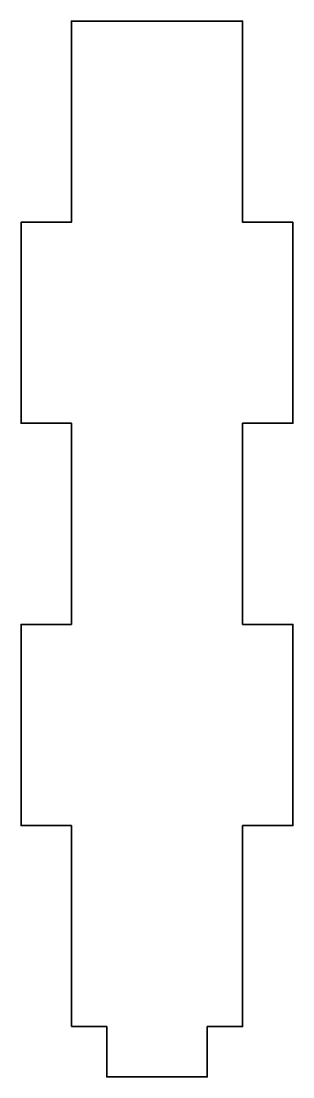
# Model space of a CAD drawing. Header units: inches. Extents: x 32.7 to 46.2, y -66 to -13.5.
import ezdxf

# ---------------------------------------------------------------- set-up
doc = ezdxf.new("R2010")
doc.units = ezdxf.units.IN
doc.header["$MEASUREMENT"] = 0
doc.layers.add('編集モード', color=7, linetype='Continuous')

msp = doc.modelspace()

# ---------------------------------------------------------------- linework, layer by layer
at = {"layer": '編集モード', "color": 250, "lineweight": 35, "true_color": 0x322c2b}
msp.add_open_spline([(35.16, -63.47), (35.16, -63.47), (35.16, -53.469), (35.16, -53.469), (35.16, -53.469), (32.66, -53.469), (32.66, -53.469), (32.66, -53.469), (32.66, -43.469), (32.66, -43.469), (32.66, -43.469), (35.16, -43.469), (35.16, -43.469), (35.16, -43.469), (35.16, -33.469), (35.16, -33.469), (35.16, -33.469), (32.66, -33.469), (32.66, -33.469), (32.66, -33.469), (32.66, -23.469), (32.66, -23.469), (32.66, -23.469), (35.16, -23.469), (35.16, -23.469), (35.16, -23.469), (35.16, -13.469), (35.16, -13.469), (35.16, -13.469), (43.66, -13.469), (43.66, -13.469), (43.66, -13.469), (43.66, -23.469), (43.66, -23.469), (43.66, -23.469), (46.16, -23.469), (46.16, -23.469), (46.16, -23.469), (46.16, -33.469), (46.16, -33.469), (46.16, -33.469), (43.66, -33.469), (43.66, -33.469), (43.66, -33.469), (43.66, -43.469), (43.66, -43.469), (43.66, -43.469), (46.16, -43.469), (46.16, -43.469), (46.16, -43.469), (46.16, -53.469), (46.16, -53.469), (46.16, -53.469), (43.66, -53.469), (43.66, -53.469), (43.66, -53.469), (43.66, -63.47), (43.66, -63.47), (43.66, -63.47), (41.91, -63.47), (41.91, -63.47), (41.91, -63.47), (41.91, -65.969), (41.91, -65.969), (41.91, -65.969), (36.91, -65.969), (36.91, -65.969), (36.91, -65.969), (36.91, -63.47), (36.91, -63.47), (36.91, -63.47), (35.16, -63.47), (35.16, -63.47)], degree=3, knots=[0, 0, 0, 0, 1, 1, 1, 2, 2, 2, 3, 3, 3, 4, 4, 4, 5, 5, 5, 6, 6, 6, 7, 7, 7, 8, 8, 8, 9, 9, 9, 10, 10, 10, 11, 11, 11, 12, 12, 12, 13, 13, 13, 14, 14, 14, 15, 15, 15, 16, 16, 16, 17, 17, 17, 18, 18, 18, 19, 19, 19, 20, 20, 20, 21, 21, 21, 22, 22, 22, 23, 23, 23, 24, 24, 24, 24], dxfattribs=at)

doc.saveas('drawing.dxf')
